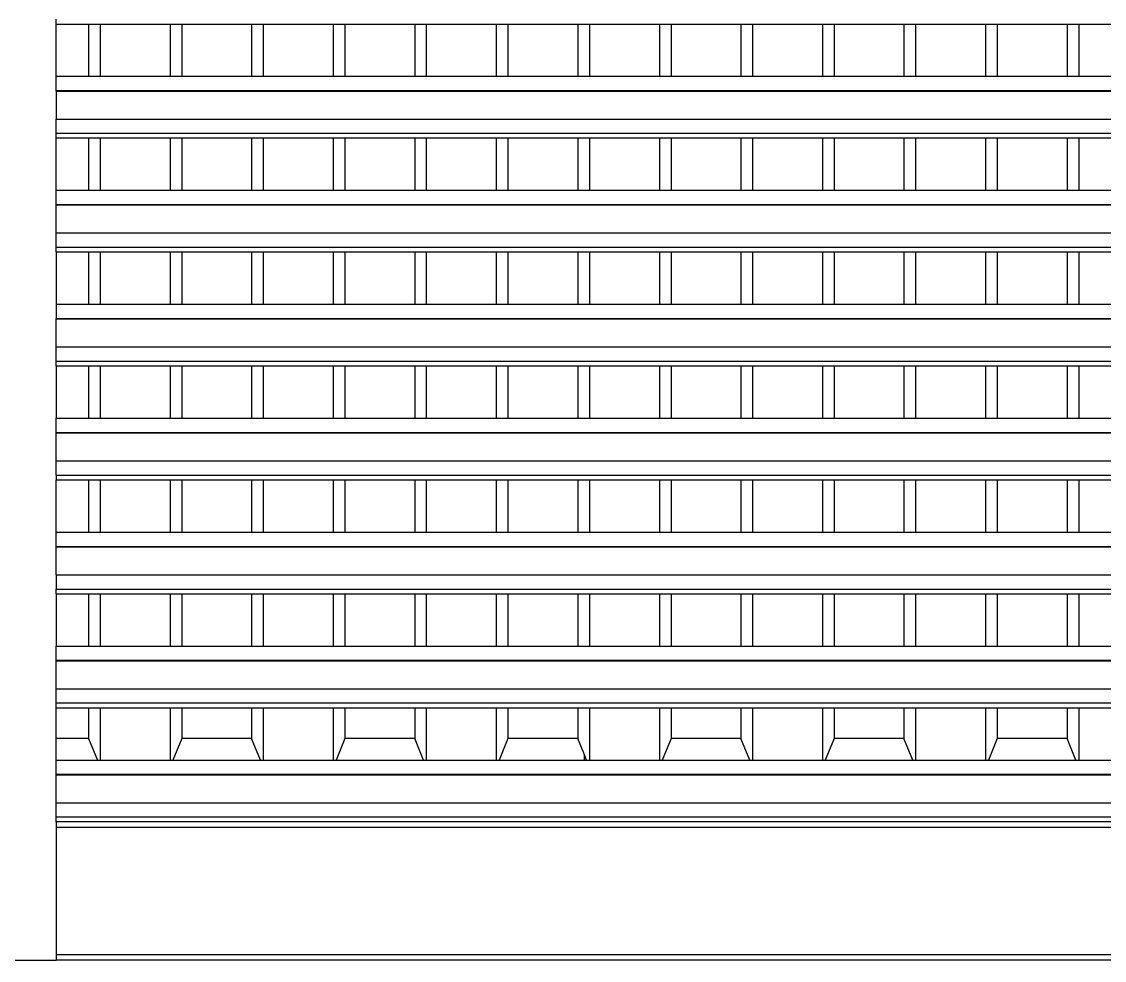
# Model space of a CAD drawing. Extents: x -92 to 92, y -11 to 21.
# Drawn here: x -50.958 to -49.084, y 14.388 to 16.013 of the extents above; entities that cross this region are included whole.
import ezdxf

# ---------------------------------------------------------------- set-up
doc = ezdxf.new("R2010")
doc.units = 0
doc.layers.get('0').update_dxf_attribs({"linetype": 'CONTINUOUS'})

msp = doc.modelspace()

# ---------------------------------------------------------------- linework, layer by layer
for p, q in [((-50.8987, 16.0093), (-50.8987, 16.0176)), ((-50.8987, 16.0093), (-50.8426, 16.0093)), ((-50.8987, 15.9189), (-50.8987, 16.0093)), ((-50.8426, 16.0093), (-50.8426, 15.9189)), ((-50.8426, 16.0093), (-50.8224, 16.0093)), ((-50.8224, 16.0093), (-50.8224, 15.9189)), ((-50.8224, 16.0093), (-50.7014, 16.0093)), ((-50.7014, 16.0093), (-50.7014, 15.9189)), ((-50.7014, 16.0093), (-50.6812, 16.0093)), ((-50.6812, 16.0093), (-50.6812, 15.9189)), ((-50.6812, 16.0093), (-50.5602, 16.0093)), ((-50.5602, 16.0093), (-50.5602, 15.9189)), ((-50.5602, 16.0093), (-50.54, 16.0093)), ((-50.54, 16.0093), (-50.54, 15.9189)), ((-50.54, 16.0093), (-50.4189, 16.0093)), ((-50.4189, 16.0093), (-50.4189, 15.9189)), ((-50.4189, 16.0093), (-50.3988, 16.0093)), ((-50.3988, 16.0093), (-50.3988, 15.9189)), ((-50.3988, 16.0093), (-50.2777, 16.0093)), ((-50.2777, 16.0093), (-50.2777, 15.9189)), ((-50.2777, 16.0093), (-50.2576, 16.0093)), ((-50.2576, 15.9189), (-50.2576, 16.0093)), ((-50.2576, 16.0093), (-50.1365, 16.0093)), ((-50.1365, 16.0093), (-50.1365, 15.9189)), ((-50.1365, 16.0093), (-50.1164, 16.0093)), ((-50.1164, 16.0093), (-50.1164, 15.9189)), ((-50.1164, 16.0093), (-49.9953, 16.0093)), ((-49.9953, 16.0093), (-49.9953, 15.9189)), ((-49.9953, 16.0093), (-49.9752, 16.0093)), ((-49.9752, 16.0093), (-49.9752, 15.9189)), ((-49.9752, 16.0093), (-49.8541, 16.0093)), ((-49.8541, 16.0093), (-49.8541, 15.9189)), ((-49.8541, 16.0093), (-49.8339, 16.0093)), ((-49.8339, 16.0093), (-49.8339, 15.9189)), ((-49.8339, 16.0093), (-49.7129, 16.0093)), ((-49.7129, 16.0093), (-49.7129, 15.9189)), ((-49.7129, 16.0093), (-49.6927, 16.0093)), ((-49.6927, 16.0093), (-49.6927, 15.9189)), ((-49.6927, 16.0093), (-49.5717, 16.0093)), ((-49.5717, 16.0093), (-49.5717, 15.9189)), ((-49.5717, 16.0093), (-49.5515, 16.0093)), ((-49.5515, 16.0093), (-49.5515, 15.9189)), ((-49.5515, 16.0093), (-49.4305, 16.0093)), ((-49.4305, 16.0093), (-49.4305, 15.9189)), ((-49.4305, 16.0093), (-49.4103, 16.0093)), ((-49.4103, 16.0093), (-49.4103, 15.9189)), ((-49.4103, 16.0093), (-49.2893, 16.0093)), ((-49.2893, 16.0093), (-49.2893, 15.9189)), ((-49.2893, 16.0093), (-49.2691, 16.0093)), ((-49.2691, 16.0093), (-49.2691, 15.9189)), ((-49.2691, 16.0093), (-49.1481, 16.0093)), ((-49.1481, 16.0093), (-49.1481, 15.9189)), ((-49.1481, 16.0093), (-49.1279, 16.0093)), ((-49.1279, 16.0093), (-49.1279, 15.9189)), ((-49.1279, 16.0093), (-49.0069, 16.0093)), ((-50.8987, 15.9189), (-50.8426, 15.9189)), ((-50.8987, 15.8943), (-50.8987, 15.9189)), ((-50.8426, 15.9189), (-50.8224, 15.9189)), ((-50.8224, 15.9189), (-50.7014, 15.9189)), ((-50.7014, 15.9189), (-50.6812, 15.9189)), ((-50.6812, 15.9189), (-50.5602, 15.9189)), ((-50.5602, 15.9189), (-50.54, 15.9189)), ((-50.54, 15.9189), (-50.4189, 15.9189)), ((-50.4189, 15.9189), (-50.3988, 15.9189)), ((-50.3988, 15.9189), (-50.2777, 15.9189)), ((-50.2777, 15.9189), (-50.2576, 15.9189)), ((-50.2576, 15.9189), (-50.1365, 15.9189)), ((-50.1365, 15.9189), (-50.1164, 15.9189)), ((-50.1164, 15.9189), (-49.9953, 15.9189)), ((-49.9953, 15.9189), (-49.9752, 15.9189)), ((-49.9752, 15.9189), (-49.8541, 15.9189)), ((-49.8541, 15.9189), (-49.8339, 15.9189)), ((-49.8339, 15.9189), (-49.7129, 15.9189)), ((-49.7129, 15.9189), (-49.6927, 15.9189)), ((-49.6927, 15.9189), (-49.5717, 15.9189)), ((-49.5717, 15.9189), (-49.5515, 15.9189)), ((-49.5515, 15.9189), (-49.4305, 15.9189)), ((-49.4305, 15.9189), (-49.4103, 15.9189)), ((-49.4103, 15.9189), (-49.2893, 15.9189)), ((-49.2893, 15.9189), (-49.2691, 15.9189)), ((-49.2691, 15.9189), (-49.1481, 15.9189)), ((-49.1481, 15.9189), (-49.1279, 15.9189)), ((-49.1279, 15.9189), (-49.0069, 15.9189)), ((-50.8987, 15.8943), (-47.3587, 15.8943)), ((-50.8987, 15.8934), (-50.8987, 15.8943)), ((-50.8987, 15.8934), (-47.3587, 15.8934)), ((-50.8987, 15.8934), (-50.8987, 15.8449)), ((-50.8987, 15.8449), (-47.3587, 15.8449)), ((-50.8987, 15.8203), (-50.8987, 15.8449)), ((-50.8987, 15.8203), (-47.3587, 15.8203)), ((-50.8987, 15.8121), (-50.8987, 15.8203)), ((-50.8987, 15.8121), (-50.8426, 15.8121)), ((-50.8987, 15.7216), (-50.8987, 15.8121)), ((-50.8426, 15.8121), (-50.8426, 15.7216)), ((-50.8426, 15.8121), (-50.8224, 15.8121)), ((-50.8224, 15.8121), (-50.8224, 15.7216)), ((-50.8224, 15.8121), (-50.7014, 15.8121)), ((-50.7014, 15.8121), (-50.7014, 15.7216)), ((-50.7014, 15.8121), (-50.6812, 15.8121)), ((-50.6812, 15.8121), (-50.6812, 15.7216)), ((-50.6812, 15.8121), (-50.5602, 15.8121)), ((-50.5602, 15.8121), (-50.5602, 15.7216)), ((-50.5602, 15.8121), (-50.54, 15.8121)), ((-50.54, 15.8121), (-50.54, 15.7216)), ((-50.54, 15.8121), (-50.4189, 15.8121)), ((-50.4189, 15.8121), (-50.4189, 15.7216)), ((-50.4189, 15.8121), (-50.3988, 15.8121)), ((-50.3988, 15.8121), (-50.3988, 15.7216)), ((-50.3988, 15.8121), (-50.2777, 15.8121)), ((-50.2777, 15.8121), (-50.2777, 15.7216)), ((-50.2777, 15.8121), (-50.2576, 15.8121)), ((-50.2576, 15.7216), (-50.2576, 15.8121)), ((-50.2576, 15.8121), (-50.1365, 15.8121)), ((-50.1365, 15.8121), (-50.1365, 15.7216)), ((-50.1365, 15.8121), (-50.1164, 15.8121)), ((-50.1164, 15.8121), (-50.1164, 15.7216)), ((-50.1164, 15.8121), (-49.9953, 15.8121)), ((-49.9953, 15.8121), (-49.9953, 15.7216)), ((-49.9953, 15.8121), (-49.9752, 15.8121)), ((-49.9752, 15.8121), (-49.9752, 15.7216)), ((-49.9752, 15.8121), (-49.8541, 15.8121)), ((-49.8541, 15.8121), (-49.8541, 15.7216)), ((-49.8541, 15.8121), (-49.8339, 15.8121)), ((-49.8339, 15.8121), (-49.8339, 15.7216)), ((-49.8339, 15.8121), (-49.7129, 15.8121)), ((-49.7129, 15.8121), (-49.7129, 15.7216)), ((-49.7129, 15.8121), (-49.6927, 15.8121)), ((-49.6927, 15.8121), (-49.6927, 15.7216)), ((-49.6927, 15.8121), (-49.5717, 15.8121)), ((-49.5717, 15.8121), (-49.5717, 15.7216)), ((-49.5717, 15.8121), (-49.5515, 15.8121)), ((-49.5515, 15.8121), (-49.5515, 15.7216)), ((-49.5515, 15.8121), (-49.4305, 15.8121)), ((-49.4305, 15.8121), (-49.4305, 15.7216)), ((-49.4305, 15.8121), (-49.4103, 15.8121)), ((-49.4103, 15.8121), (-49.4103, 15.7216)), ((-49.4103, 15.8121), (-49.2893, 15.8121)), ((-49.2893, 15.8121), (-49.2893, 15.7216)), ((-49.2893, 15.8121), (-49.2691, 15.8121)), ((-49.2691, 15.8121), (-49.2691, 15.7216)), ((-49.2691, 15.8121), (-49.1481, 15.8121)), ((-49.1481, 15.8121), (-49.1481, 15.7216)), ((-49.1481, 15.8121), (-49.1279, 15.8121)), ((-49.1279, 15.8121), (-49.1279, 15.7216)), ((-49.1279, 15.8121), (-49.0069, 15.8121)), ((-50.8987, 15.7216), (-50.8426, 15.7216)), ((-50.8987, 15.697), (-50.8987, 15.7216)), ((-50.8426, 15.7216), (-50.8224, 15.7216)), ((-50.8224, 15.7216), (-50.7014, 15.7216)), ((-50.7014, 15.7216), (-50.6812, 15.7216)), ((-50.6812, 15.7216), (-50.5602, 15.7216)), ((-50.5602, 15.7216), (-50.54, 15.7216)), ((-50.54, 15.7216), (-50.4189, 15.7216)), ((-50.4189, 15.7216), (-50.3988, 15.7216)), ((-50.3988, 15.7216), (-50.2777, 15.7216)), ((-50.2777, 15.7216), (-50.2576, 15.7216)), ((-50.2576, 15.7216), (-50.1365, 15.7216)), ((-50.1365, 15.7216), (-50.1164, 15.7216)), ((-50.1164, 15.7216), (-49.9953, 15.7216)), ((-49.9953, 15.7216), (-49.9752, 15.7216)), ((-49.9752, 15.7216), (-49.8541, 15.7216)), ((-49.8541, 15.7216), (-49.8339, 15.7216)), ((-49.8339, 15.7216), (-49.7129, 15.7216)), ((-49.7129, 15.7216), (-49.6927, 15.7216)), ((-49.6927, 15.7216), (-49.5717, 15.7216)), ((-49.5717, 15.7216), (-49.5515, 15.7216)), ((-49.5515, 15.7216), (-49.4305, 15.7216)), ((-49.4305, 15.7216), (-49.4103, 15.7216)), ((-49.4103, 15.7216), (-49.2893, 15.7216)), ((-49.2893, 15.7216), (-49.2691, 15.7216)), ((-49.2691, 15.7216), (-49.1481, 15.7216)), ((-49.1481, 15.7216), (-49.1279, 15.7216)), ((-49.1279, 15.7216), (-49.0069, 15.7216)), ((-50.8987, 15.697), (-47.3587, 15.697)), ((-50.8987, 15.6962), (-50.8987, 15.697)), ((-50.8987, 15.6962), (-47.3587, 15.6962)), ((-50.8987, 15.6477), (-50.8987, 15.6962)), ((-50.8987, 15.6477), (-47.3587, 15.6477)), ((-50.8987, 15.623), (-50.8987, 15.6477)), ((-50.8987, 15.623), (-47.3587, 15.623)), ((-50.8987, 15.6148), (-50.8987, 15.623)), ((-50.8987, 15.6148), (-50.8426, 15.6148)), ((-50.8987, 15.6148), (-50.8987, 15.5244)), ((-50.8426, 15.6148), (-50.8426, 15.5244)), ((-50.8426, 15.6148), (-50.8224, 15.6148)), ((-50.8224, 15.6148), (-50.8224, 15.5244)), ((-50.8224, 15.6148), (-50.7014, 15.6148)), ((-50.7014, 15.6148), (-50.7014, 15.5244)), ((-50.7014, 15.6148), (-50.6812, 15.6148)), ((-50.6812, 15.6148), (-50.6812, 15.5244)), ((-50.6812, 15.6148), (-50.5602, 15.6148)), ((-50.5602, 15.6148), (-50.5602, 15.5244)), ((-50.5602, 15.6148), (-50.54, 15.6148)), ((-50.54, 15.6148), (-50.54, 15.5244)), ((-50.54, 15.6148), (-50.4189, 15.6148)), ((-50.4189, 15.6148), (-50.4189, 15.5244)), ((-50.4189, 15.6148), (-50.3988, 15.6148)), ((-50.3988, 15.6148), (-50.3988, 15.5244)), ((-50.3988, 15.6148), (-50.2777, 15.6148)), ((-50.2777, 15.6148), (-50.2777, 15.5244)), ((-50.2777, 15.6148), (-50.2576, 15.6148)), ((-50.2576, 15.5244), (-50.2576, 15.6148)), ((-50.2576, 15.6148), (-50.1365, 15.6148)), ((-50.1365, 15.6148), (-50.1365, 15.5244)), ((-50.1365, 15.6148), (-50.1164, 15.6148)), ((-50.1164, 15.6148), (-50.1164, 15.5244)), ((-50.1164, 15.6148), (-49.9953, 15.6148)), ((-49.9953, 15.6148), (-49.9953, 15.5244)), ((-49.9953, 15.6148), (-49.9752, 15.6148)), ((-49.9752, 15.6148), (-49.9752, 15.5244)), ((-49.9752, 15.6148), (-49.8541, 15.6148)), ((-49.8541, 15.6148), (-49.8541, 15.5244)), ((-49.8541, 15.6148), (-49.8339, 15.6148)), ((-49.8339, 15.6148), (-49.8339, 15.5244)), ((-49.8339, 15.6148), (-49.7129, 15.6148)), ((-49.7129, 15.6148), (-49.7129, 15.5244)), ((-49.7129, 15.6148), (-49.6927, 15.6148)), ((-49.6927, 15.6148), (-49.6927, 15.5244)), ((-49.6927, 15.6148), (-49.5717, 15.6148)), ((-49.5717, 15.6148), (-49.5717, 15.5244)), ((-49.5717, 15.6148), (-49.5515, 15.6148)), ((-49.5515, 15.6148), (-49.5515, 15.5244)), ((-49.5515, 15.6148), (-49.4305, 15.6148)), ((-49.4305, 15.6148), (-49.4305, 15.5244)), ((-49.4305, 15.6148), (-49.4103, 15.6148)), ((-49.4103, 15.6148), (-49.4103, 15.5244)), ((-49.4103, 15.6148), (-49.2893, 15.6148)), ((-49.2893, 15.6148), (-49.2893, 15.5244)), ((-49.2893, 15.6148), (-49.2691, 15.6148)), ((-49.2691, 15.6148), (-49.2691, 15.5244)), ((-49.2691, 15.6148), (-49.1481, 15.6148)), ((-49.1481, 15.6148), (-49.1481, 15.5244)), ((-49.1481, 15.6148), (-49.1279, 15.6148)), ((-49.1279, 15.6148), (-49.1279, 15.5244)), ((-49.1279, 15.6148), (-49.0069, 15.6148)), ((-50.8987, 15.5244), (-50.8426, 15.5244)), ((-50.8987, 15.5244), (-50.8987, 15.4997)), ((-50.8426, 15.5244), (-50.8224, 15.5244)), ((-50.8224, 15.5244), (-50.7014, 15.5244)), ((-50.7014, 15.5244), (-50.6812, 15.5244)), ((-50.6812, 15.5244), (-50.5602, 15.5244)), ((-50.5602, 15.5244), (-50.54, 15.5244)), ((-50.54, 15.5244), (-50.4189, 15.5244)), ((-50.4189, 15.5244), (-50.3988, 15.5244)), ((-50.3988, 15.5244), (-50.2777, 15.5244)), ((-50.2777, 15.5244), (-50.2576, 15.5244)), ((-50.2576, 15.5244), (-50.1365, 15.5244)), ((-50.1365, 15.5244), (-50.1164, 15.5244)), ((-50.1164, 15.5244), (-49.9953, 15.5244)), ((-49.9953, 15.5244), (-49.9752, 15.5244)), ((-49.9752, 15.5244), (-49.8541, 15.5244)), ((-49.8541, 15.5244), (-49.8339, 15.5244)), ((-49.8339, 15.5244), (-49.7129, 15.5244)), ((-49.7129, 15.5244), (-49.6927, 15.5244)), ((-49.6927, 15.5244), (-49.5717, 15.5244)), ((-49.5717, 15.5244), (-49.5515, 15.5244)), ((-49.5515, 15.5244), (-49.4305, 15.5244)), ((-49.4305, 15.5244), (-49.4103, 15.5244)), ((-49.4103, 15.5244), (-49.2893, 15.5244)), ((-49.2893, 15.5244), (-49.2691, 15.5244)), ((-49.2691, 15.5244), (-49.1481, 15.5244)), ((-49.1481, 15.5244), (-49.1279, 15.5244)), ((-49.1279, 15.5244), (-49.0069, 15.5244)), ((-50.8987, 15.4997), (-47.3587, 15.4997)), ((-50.8987, 15.4989), (-50.8987, 15.4997)), ((-50.8987, 15.4989), (-47.3587, 15.4989)), ((-50.8987, 15.4504), (-50.8987, 15.4989)), ((-50.8987, 15.4504), (-47.3587, 15.4504)), ((-50.8987, 15.4257), (-50.8987, 15.4504)), ((-50.8987, 15.4257), (-47.3587, 15.4257)), ((-50.8987, 15.4175), (-50.8987, 15.4257)), ((-50.8987, 15.4175), (-50.8426, 15.4175)), ((-50.8987, 15.4175), (-50.8987, 15.3271)), ((-50.8426, 15.4175), (-50.8426, 15.3271)), ((-50.8426, 15.4175), (-50.8224, 15.4175)), ((-50.8224, 15.4175), (-50.8224, 15.3271)), ((-50.8224, 15.4175), (-50.7014, 15.4175)), ((-50.7014, 15.4175), (-50.7014, 15.3271)), ((-50.7014, 15.4175), (-50.6812, 15.4175)), ((-50.6812, 15.4175), (-50.6812, 15.3271)), ((-50.6812, 15.4175), (-50.5602, 15.4175)), ((-50.5602, 15.4175), (-50.5602, 15.3271)), ((-50.5602, 15.4175), (-50.54, 15.4175)), ((-50.54, 15.4175), (-50.54, 15.3271)), ((-50.54, 15.4175), (-50.4189, 15.4175)), ((-50.4189, 15.4175), (-50.4189, 15.3271)), ((-50.4189, 15.4175), (-50.3988, 15.4175)), ((-50.3988, 15.4175), (-50.3988, 15.3271)), ((-50.3988, 15.4175), (-50.2777, 15.4175)), ((-50.2777, 15.4175), (-50.2777, 15.3271)), ((-50.2777, 15.4175), (-50.2576, 15.4175)), ((-50.2576, 15.3271), (-50.2576, 15.4175)), ((-50.2576, 15.4175), (-50.1365, 15.4175)), ((-50.1365, 15.4175), (-50.1365, 15.3271)), ((-50.1365, 15.4175), (-50.1164, 15.4175)), ((-50.1164, 15.4175), (-50.1164, 15.3271)), ((-50.1164, 15.4175), (-49.9953, 15.4175)), ((-49.9953, 15.4175), (-49.9953, 15.3271)), ((-49.9953, 15.4175), (-49.9752, 15.4175)), ((-49.9752, 15.4175), (-49.9752, 15.3271)), ((-49.9752, 15.4175), (-49.8541, 15.4175)), ((-49.8541, 15.4175), (-49.8541, 15.3271)), ((-49.8541, 15.4175), (-49.8339, 15.4175)), ((-49.8339, 15.4175), (-49.8339, 15.3271)), ((-49.8339, 15.4175), (-49.7129, 15.4175)), ((-49.7129, 15.4175), (-49.7129, 15.3271)), ((-49.7129, 15.4175), (-49.6927, 15.4175)), ((-49.6927, 15.4175), (-49.6927, 15.3271)), ((-49.6927, 15.4175), (-49.5717, 15.4175)), ((-49.5717, 15.4175), (-49.5717, 15.3271)), ((-49.5717, 15.4175), (-49.5515, 15.4175)), ((-49.5515, 15.4175), (-49.5515, 15.3271)), ((-49.5515, 15.4175), (-49.4305, 15.4175)), ((-49.4305, 15.4175), (-49.4305, 15.3271)), ((-49.4305, 15.4175), (-49.4103, 15.4175)), ((-49.4103, 15.4175), (-49.4103, 15.3271)), ((-49.4103, 15.4175), (-49.2893, 15.4175)), ((-49.2893, 15.4175), (-49.2893, 15.3271)), ((-49.2893, 15.4175), (-49.2691, 15.4175)), ((-49.2691, 15.4175), (-49.2691, 15.3271)), ((-49.2691, 15.4175), (-49.1481, 15.4175)), ((-49.1481, 15.4175), (-49.1481, 15.3271)), ((-49.1481, 15.4175), (-49.1279, 15.4175)), ((-49.1279, 15.4175), (-49.1279, 15.3271)), ((-49.1279, 15.4175), (-49.0069, 15.4175)), ((-50.8987, 15.3271), (-50.8426, 15.3271)), ((-50.8987, 15.3024), (-50.8987, 15.3271)), ((-50.8426, 15.3271), (-50.8224, 15.3271)), ((-50.8224, 15.3271), (-50.7014, 15.3271)), ((-50.7014, 15.3271), (-50.6812, 15.3271)), ((-50.6812, 15.3271), (-50.5602, 15.3271)), ((-50.5602, 15.3271), (-50.54, 15.3271)), ((-50.54, 15.3271), (-50.4189, 15.3271)), ((-50.4189, 15.3271), (-50.3988, 15.3271)), ((-50.3988, 15.3271), (-50.2777, 15.3271)), ((-50.2777, 15.3271), (-50.2576, 15.3271)), ((-50.2576, 15.3271), (-50.1365, 15.3271)), ((-50.1365, 15.3271), (-50.1164, 15.3271)), ((-50.1164, 15.3271), (-49.9953, 15.3271)), ((-49.9953, 15.3271), (-49.9752, 15.3271)), ((-49.9752, 15.3271), (-49.8541, 15.3271)), ((-49.8541, 15.3271), (-49.8339, 15.3271)), ((-49.8339, 15.3271), (-49.7129, 15.3271)), ((-49.7129, 15.3271), (-49.6927, 15.3271)), ((-49.6927, 15.3271), (-49.5717, 15.3271)), ((-49.5717, 15.3271), (-49.5515, 15.3271)), ((-49.5515, 15.3271), (-49.4305, 15.3271)), ((-49.4305, 15.3271), (-49.4103, 15.3271)), ((-49.4103, 15.3271), (-49.2893, 15.3271)), ((-49.2893, 15.3271), (-49.2691, 15.3271)), ((-49.2691, 15.3271), (-49.1481, 15.3271)), ((-49.1481, 15.3271), (-49.1279, 15.3271)), ((-49.1279, 15.3271), (-49.0069, 15.3271)), ((-50.8987, 15.3024), (-47.3587, 15.3024)), ((-50.8987, 15.3016), (-50.8987, 15.3024)), ((-50.8987, 15.3016), (-47.3587, 15.3016)), ((-50.8987, 15.2531), (-50.8987, 15.3016)), ((-50.8987, 15.2531), (-47.3587, 15.2531)), ((-50.8987, 15.2284), (-50.8987, 15.2531)), ((-50.8987, 15.2284), (-47.3587, 15.2284)), ((-50.8987, 15.2284), (-50.8987, 15.2202)), ((-50.8987, 15.2202), (-50.8426, 15.2202)), ((-50.8987, 15.1298), (-50.8987, 15.2202)), ((-50.8426, 15.2202), (-50.8426, 15.1298)), ((-50.8426, 15.2202), (-50.8224, 15.2202)), ((-50.8224, 15.2202), (-50.8224, 15.1298)), ((-50.8224, 15.2202), (-50.7014, 15.2202)), ((-50.7014, 15.2202), (-50.7014, 15.1298)), ((-50.7014, 15.2202), (-50.6812, 15.2202)), ((-50.6812, 15.2202), (-50.6812, 15.1298)), ((-50.6812, 15.2202), (-50.5602, 15.2202)), ((-50.5602, 15.2202), (-50.5602, 15.1298)), ((-50.5602, 15.2202), (-50.54, 15.2202)), ((-50.54, 15.2202), (-50.54, 15.1298)), ((-50.54, 15.2202), (-50.4189, 15.2202)), ((-50.4189, 15.2202), (-50.4189, 15.1298)), ((-50.4189, 15.2202), (-50.3988, 15.2202)), ((-50.3988, 15.2202), (-50.3988, 15.1298)), ((-50.3988, 15.2202), (-50.2777, 15.2202)), ((-50.2777, 15.2202), (-50.2777, 15.1298)), ((-50.2777, 15.2202), (-50.2576, 15.2202)), ((-50.2576, 15.1298), (-50.2576, 15.2202)), ((-50.2576, 15.2202), (-50.1365, 15.2202)), ((-50.1365, 15.2202), (-50.1365, 15.1298)), ((-50.1365, 15.2202), (-50.1164, 15.2202)), ((-50.1164, 15.2202), (-50.1164, 15.1298)), ((-50.1164, 15.2202), (-49.9953, 15.2202)), ((-49.9953, 15.2202), (-49.9953, 15.1298)), ((-49.9953, 15.2202), (-49.9752, 15.2202)), ((-49.9752, 15.2202), (-49.9752, 15.1298)), ((-49.9752, 15.2202), (-49.8541, 15.2202)), ((-49.8541, 15.2202), (-49.8541, 15.1298)), ((-49.8541, 15.2202), (-49.8339, 15.2202)), ((-49.8339, 15.2202), (-49.8339, 15.1298)), ((-49.8339, 15.2202), (-49.7129, 15.2202)), ((-49.7129, 15.2202), (-49.7129, 15.1298)), ((-49.7129, 15.2202), (-49.6927, 15.2202)), ((-49.6927, 15.2202), (-49.6927, 15.1298)), ((-49.6927, 15.2202), (-49.5717, 15.2202)), ((-49.5717, 15.2202), (-49.5717, 15.1298)), ((-49.5717, 15.2202), (-49.5515, 15.2202)), ((-49.5515, 15.2202), (-49.5515, 15.1298)), ((-49.5515, 15.2202), (-49.4305, 15.2202)), ((-49.4305, 15.2202), (-49.4305, 15.1298)), ((-49.4305, 15.2202), (-49.4103, 15.2202)), ((-49.4103, 15.2202), (-49.4103, 15.1298)), ((-49.4103, 15.2202), (-49.2893, 15.2202)), ((-49.2893, 15.2202), (-49.2893, 15.1298)), ((-49.2893, 15.2202), (-49.2691, 15.2202)), ((-49.2691, 15.2202), (-49.2691, 15.1298)), ((-49.2691, 15.2202), (-49.1481, 15.2202)), ((-49.1481, 15.2202), (-49.1481, 15.1298)), ((-49.1481, 15.2202), (-49.1279, 15.2202)), ((-49.1279, 15.2202), (-49.1279, 15.1298)), ((-49.1279, 15.2202), (-49.0069, 15.2202)), ((-50.8987, 15.1298), (-50.8426, 15.1298)), ((-50.8987, 15.1051), (-50.8987, 15.1298)), ((-50.8426, 15.1298), (-50.8224, 15.1298)), ((-50.8224, 15.1298), (-50.7014, 15.1298)), ((-50.7014, 15.1298), (-50.6812, 15.1298)), ((-50.6812, 15.1298), (-50.5602, 15.1298)), ((-50.5602, 15.1298), (-50.54, 15.1298)), ((-50.54, 15.1298), (-50.4189, 15.1298)), ((-50.4189, 15.1298), (-50.3988, 15.1298)), ((-50.3988, 15.1298), (-50.2777, 15.1298)), ((-50.2777, 15.1298), (-50.2576, 15.1298)), ((-50.2576, 15.1298), (-50.1365, 15.1298)), ((-50.1365, 15.1298), (-50.1164, 15.1298)), ((-50.1164, 15.1298), (-49.9953, 15.1298)), ((-49.9953, 15.1298), (-49.9752, 15.1298)), ((-49.9752, 15.1298), (-49.8541, 15.1298)), ((-49.8541, 15.1298), (-49.8339, 15.1298)), ((-49.8339, 15.1298), (-49.7129, 15.1298)), ((-49.7129, 15.1298), (-49.6927, 15.1298)), ((-49.6927, 15.1298), (-49.5717, 15.1298)), ((-49.5717, 15.1298), (-49.5515, 15.1298)), ((-49.5515, 15.1298), (-49.4305, 15.1298)), ((-49.4305, 15.1298), (-49.4103, 15.1298)), ((-49.4103, 15.1298), (-49.2893, 15.1298)), ((-49.2893, 15.1298), (-49.2691, 15.1298)), ((-49.2691, 15.1298), (-49.1481, 15.1298)), ((-49.1481, 15.1298), (-49.1279, 15.1298)), ((-49.1279, 15.1298), (-49.0069, 15.1298)), ((-50.8987, 15.1051), (-47.3587, 15.1051)), ((-50.8987, 15.1043), (-50.8987, 15.1051)), ((-50.8987, 15.1043), (-47.3587, 15.1043)), ((-50.8987, 15.0558), (-50.8987, 15.1043)), ((-50.8987, 15.0558), (-47.3587, 15.0558)), ((-50.8987, 15.0558), (-50.8987, 15.0312)), ((-50.8987, 15.0312), (-47.3587, 15.0312)), ((-50.8987, 15.0229), (-50.8987, 15.0312)), ((-50.8987, 15.0229), (-50.8426, 15.0229)), ((-50.8987, 15.0229), (-50.8987, 14.9325)), ((-50.8426, 15.0229), (-50.8426, 14.9325)), ((-50.8426, 15.0229), (-50.8224, 15.0229)), ((-50.8224, 15.0229), (-50.8224, 14.9325)), ((-50.8224, 15.0229), (-50.7014, 15.0229)), ((-50.7014, 15.0229), (-50.7014, 14.9325)), ((-50.7014, 15.0229), (-50.6812, 15.0229)), ((-50.6812, 15.0229), (-50.6812, 14.9325)), ((-50.6812, 15.0229), (-50.5602, 15.0229)), ((-50.5602, 15.0229), (-50.5602, 14.9325)), ((-50.5602, 15.0229), (-50.54, 15.0229)), ((-50.54, 15.0229), (-50.54, 14.9325)), ((-50.54, 15.0229), (-50.4189, 15.0229)), ((-50.4189, 15.0229), (-50.4189, 14.9325)), ((-50.4189, 15.0229), (-50.3988, 15.0229)), ((-50.3988, 15.0229), (-50.3988, 14.9325)), ((-50.3988, 15.0229), (-50.2777, 15.0229)), ((-50.2777, 15.0229), (-50.2777, 14.9325)), ((-50.2777, 15.0229), (-50.2576, 15.0229)), ((-50.2576, 14.9325), (-50.2576, 15.0229)), ((-50.2576, 15.0229), (-50.1365, 15.0229)), ((-50.1365, 15.0229), (-50.1365, 14.9325)), ((-50.1365, 15.0229), (-50.1164, 15.0229)), ((-50.1164, 15.0229), (-50.1164, 14.9325)), ((-50.1164, 15.0229), (-49.9953, 15.0229)), ((-49.9953, 15.0229), (-49.9953, 14.9325)), ((-49.9953, 15.0229), (-49.9752, 15.0229)), ((-49.9752, 15.0229), (-49.9752, 14.9325)), ((-49.9752, 15.0229), (-49.8541, 15.0229)), ((-49.8541, 15.0229), (-49.8541, 14.9325)), ((-49.8541, 15.0229), (-49.8339, 15.0229)), ((-49.8339, 15.0229), (-49.8339, 14.9325)), ((-49.8339, 15.0229), (-49.7129, 15.0229)), ((-49.7129, 15.0229), (-49.7129, 14.9325)), ((-49.7129, 15.0229), (-49.6927, 15.0229)), ((-49.6927, 15.0229), (-49.6927, 14.9325)), ((-49.6927, 15.0229), (-49.5717, 15.0229)), ((-49.5717, 15.0229), (-49.5717, 14.9325)), ((-49.5717, 15.0229), (-49.5515, 15.0229)), ((-49.5515, 15.0229), (-49.5515, 14.9325)), ((-49.5515, 15.0229), (-49.4305, 15.0229)), ((-49.4305, 15.0229), (-49.4305, 14.9325)), ((-49.4305, 15.0229), (-49.4103, 15.0229)), ((-49.4103, 15.0229), (-49.4103, 14.9325)), ((-49.4103, 15.0229), (-49.2893, 15.0229)), ((-49.2893, 15.0229), (-49.2893, 14.9325)), ((-49.2893, 15.0229), (-49.2691, 15.0229)), ((-49.2691, 15.0229), (-49.2691, 14.9325)), ((-49.2691, 15.0229), (-49.1481, 15.0229)), ((-49.1481, 15.0229), (-49.1481, 14.9325)), ((-49.1481, 15.0229), (-49.1279, 15.0229)), ((-49.1279, 15.0229), (-49.1279, 14.9325)), ((-49.1279, 15.0229), (-49.0069, 15.0229)), ((-50.8987, 14.9325), (-50.8426, 14.9325)), ((-50.8987, 14.9079), (-50.8987, 14.9325)), ((-50.8426, 14.9325), (-50.8224, 14.9325)), ((-50.8224, 14.9325), (-50.7014, 14.9325)), ((-50.7014, 14.9325), (-50.6812, 14.9325)), ((-50.6812, 14.9325), (-50.5602, 14.9325)), ((-50.5602, 14.9325), (-50.54, 14.9325)), ((-50.54, 14.9325), (-50.4189, 14.9325)), ((-50.4189, 14.9325), (-50.3988, 14.9325)), ((-50.3988, 14.9325), (-50.2777, 14.9325)), ((-50.2777, 14.9325), (-50.2576, 14.9325)), ((-50.2576, 14.9325), (-50.1365, 14.9325)), ((-50.1365, 14.9325), (-50.1164, 14.9325)), ((-50.1164, 14.9325), (-49.9953, 14.9325)), ((-49.9953, 14.9325), (-49.9752, 14.9325)), ((-49.9752, 14.9325), (-49.8541, 14.9325)), ((-49.8541, 14.9325), (-49.8339, 14.9325)), ((-49.8339, 14.9325), (-49.7129, 14.9325)), ((-49.7129, 14.9325), (-49.6927, 14.9325)), ((-49.6927, 14.9325), (-49.5717, 14.9325)), ((-49.5717, 14.9325), (-49.5515, 14.9325)), ((-49.5515, 14.9325), (-49.4305, 14.9325)), ((-49.4305, 14.9325), (-49.4103, 14.9325)), ((-49.4103, 14.9325), (-49.2893, 14.9325)), ((-49.2893, 14.9325), (-49.2691, 14.9325)), ((-49.2691, 14.9325), (-49.1481, 14.9325)), ((-49.1481, 14.9325), (-49.1279, 14.9325)), ((-49.1279, 14.9325), (-49.0069, 14.9325)), ((-50.8987, 14.9079), (-47.3587, 14.9079)), ((-50.8987, 14.907), (-50.8987, 14.9079)), ((-50.8987, 14.907), (-47.3587, 14.907)), ((-50.8987, 14.8585), (-50.8987, 14.907)), ((-50.8987, 14.8585), (-47.3587, 14.8585)), ((-50.8987, 14.8339), (-50.8987, 14.8585)), ((-50.8987, 14.8339), (-47.3587, 14.8339)), ((-50.8987, 14.8257), (-50.8987, 14.8339)), ((-50.8987, 14.8257), (-50.8426, 14.8257)), ((-50.8987, 14.7725), (-50.8987, 14.8257)), ((-50.8426, 14.8257), (-50.8426, 14.7725)), ((-50.8426, 14.8257), (-50.8224, 14.8257)), ((-50.8224, 14.8257), (-50.8224, 14.7352)), ((-50.8224, 14.8257), (-50.7014, 14.8257)), ((-50.7014, 14.8257), (-50.7014, 14.7352)), ((-50.7014, 14.8257), (-50.6812, 14.8257)), ((-50.6812, 14.8257), (-50.6812, 14.7725)), ((-50.6812, 14.8257), (-50.5602, 14.8257)), ((-50.5602, 14.8257), (-50.5602, 14.7725)), ((-50.5602, 14.8257), (-50.54, 14.8257)), ((-50.54, 14.8257), (-50.54, 14.7352)), ((-50.54, 14.8257), (-50.4189, 14.8257)), ((-50.4189, 14.8257), (-50.4189, 14.7352)), ((-50.4189, 14.8257), (-50.3988, 14.8257)), ((-50.3988, 14.8257), (-50.3988, 14.7725)), ((-50.3988, 14.8257), (-50.2777, 14.8257)), ((-50.2777, 14.8257), (-50.2777, 14.7725)), ((-50.2777, 14.8257), (-50.2576, 14.8257)), ((-50.2576, 14.7352), (-50.2576, 14.8257)), ((-50.2576, 14.8257), (-50.1365, 14.8257)), ((-50.1365, 14.8257), (-50.1365, 14.7352)), ((-50.1365, 14.8257), (-50.1164, 14.8257)), ((-50.1164, 14.8257), (-50.1164, 14.7725)), ((-50.1164, 14.8257), (-49.9953, 14.8257)), ((-49.9953, 14.8257), (-49.9953, 14.7725)), ((-49.9953, 14.8257), (-49.9752, 14.8257)), ((-49.9752, 14.8257), (-49.9752, 14.7352)), ((-49.9752, 14.8257), (-49.8541, 14.8257)), ((-49.8541, 14.8257), (-49.8541, 14.7352)), ((-49.8541, 14.8257), (-49.8339, 14.8257)), ((-49.8339, 14.8257), (-49.8339, 14.7725)), ((-49.8339, 14.8257), (-49.7129, 14.8257)), ((-49.7129, 14.8257), (-49.7129, 14.7725)), ((-49.7129, 14.8257), (-49.6927, 14.8257)), ((-49.6927, 14.8257), (-49.6927, 14.7352)), ((-49.6927, 14.8257), (-49.5717, 14.8257)), ((-49.5717, 14.8257), (-49.5717, 14.7352)), ((-49.5717, 14.8257), (-49.5515, 14.8257)), ((-49.5515, 14.8257), (-49.5515, 14.7725)), ((-49.5515, 14.8257), (-49.4305, 14.8257)), ((-49.4305, 14.8257), (-49.4305, 14.7725)), ((-49.4305, 14.8257), (-49.4103, 14.8257)), ((-49.4103, 14.8257), (-49.4103, 14.7352)), ((-49.4103, 14.8257), (-49.2893, 14.8257)), ((-49.2893, 14.8257), (-49.2893, 14.7352)), ((-49.2893, 14.8257), (-49.2691, 14.8257)), ((-49.2691, 14.8257), (-49.2691, 14.7725)), ((-49.2691, 14.8257), (-49.1481, 14.8257)), ((-49.1481, 14.8257), (-49.1481, 14.7725)), ((-49.1481, 14.8257), (-49.1279, 14.8257)), ((-49.1279, 14.8257), (-49.1279, 14.7352)), ((-49.1279, 14.8257), (-49.0069, 14.8257)), ((-50.8426, 14.7725), (-50.8987, 14.7725)), ((-50.8987, 14.7352), (-50.8987, 14.7725)), ((-50.8426, 14.7725), (-50.8273, 14.7352)), ((-50.6812, 14.7725), (-50.6964, 14.7352)), ((-50.5602, 14.7725), (-50.6812, 14.7725)), ((-50.5449, 14.7352), (-50.5602, 14.7725)), ((-50.3988, 14.7725), (-50.414, 14.7352)), ((-50.2777, 14.7725), (-50.3988, 14.7725)), ((-50.2625, 14.7352), (-50.2777, 14.7725)), ((-50.1164, 14.7725), (-50.1316, 14.7352)), ((-49.9953, 14.7725), (-50.1164, 14.7725)), ((-49.9837, 14.744), (-49.9953, 14.7725)), ((-49.8339, 14.7725), (-49.8492, 14.7352)), ((-49.7129, 14.7725), (-49.8339, 14.7725)), ((-49.6977, 14.7352), (-49.7129, 14.7725)), ((-49.5515, 14.7725), (-49.5668, 14.7352)), ((-49.4305, 14.7725), (-49.5515, 14.7725)), ((-49.4153, 14.7352), (-49.4305, 14.7725)), ((-49.2691, 14.7725), (-49.2844, 14.7352)), ((-49.1481, 14.7725), (-49.2691, 14.7725)), ((-49.1328, 14.7352), (-49.1481, 14.7725)), ((-49.9837, 14.7352), (-49.9837, 14.744)), ((-49.9801, 14.7352), (-49.9837, 14.744)), ((-50.8987, 14.7352), (-50.8273, 14.7352)), ((-50.8987, 14.7106), (-50.8987, 14.7352)), ((-50.8273, 14.7352), (-50.8224, 14.7352)), ((-50.8224, 14.7352), (-50.7014, 14.7352)), ((-50.7014, 14.7352), (-50.6964, 14.7352)), ((-50.6964, 14.7352), (-50.5449, 14.7352)), ((-50.5449, 14.7352), (-50.54, 14.7352)), ((-50.54, 14.7352), (-50.4189, 14.7352)), ((-50.4189, 14.7352), (-50.414, 14.7352)), ((-50.414, 14.7352), (-50.2625, 14.7352)), ((-50.2625, 14.7352), (-50.2576, 14.7352)), ((-50.2576, 14.7352), (-50.1365, 14.7352)), ((-50.1365, 14.7352), (-50.1316, 14.7352)), ((-50.1316, 14.7352), (-49.9837, 14.7352)), ((-49.9837, 14.7352), (-49.9801, 14.7352)), ((-49.9801, 14.7352), (-49.9752, 14.7352)), ((-49.9752, 14.7352), (-49.8541, 14.7352)), ((-49.8541, 14.7352), (-49.8492, 14.7352)), ((-49.8492, 14.7352), (-49.6977, 14.7352)), ((-49.6977, 14.7352), (-49.6927, 14.7352)), ((-49.6927, 14.7352), (-49.5717, 14.7352)), ((-49.5717, 14.7352), (-49.5668, 14.7352)), ((-49.5668, 14.7352), (-49.4153, 14.7352)), ((-49.4153, 14.7352), (-49.4103, 14.7352)), ((-49.4103, 14.7352), (-49.2893, 14.7352)), ((-49.2893, 14.7352), (-49.2844, 14.7352)), ((-49.2844, 14.7352), (-49.1328, 14.7352)), ((-49.1328, 14.7352), (-49.1279, 14.7352)), ((-49.1279, 14.7352), (-49.0069, 14.7352)), ((-50.8987, 14.7106), (-47.3587, 14.7106)), ((-50.8987, 14.7098), (-50.8987, 14.7106)), ((-50.8987, 14.7098), (-47.3587, 14.7098)), ((-50.8987, 14.6613), (-50.8987, 14.7098)), ((-50.8987, 14.6613), (-47.3587, 14.6613)), ((-50.8987, 14.6366), (-50.8987, 14.6613)), ((-50.8987, 14.6366), (-47.3587, 14.6366)), ((-50.8987, 14.6284), (-50.8987, 14.6366)), ((-47.3587, 14.6284), (-50.8987, 14.6284)), ((-50.8987, 14.6284), (-50.8987, 14.6186)), ((-47.3587, 14.6186), (-50.8987, 14.6186)), ((-50.8987, 14.6186), (-50.8987, 14.3982)), ((-51.0187, 14.3884), (-50.8987, 14.3884)), ((-47.3587, 14.3982), (-50.8987, 14.3982)), ((-50.8987, 14.3982), (-50.8987, 14.3884)), ((-47.3587, 14.3884), (-50.8987, 14.3884))]:
    msp.add_line(p, q)

doc.saveas('drawing.dxf')
